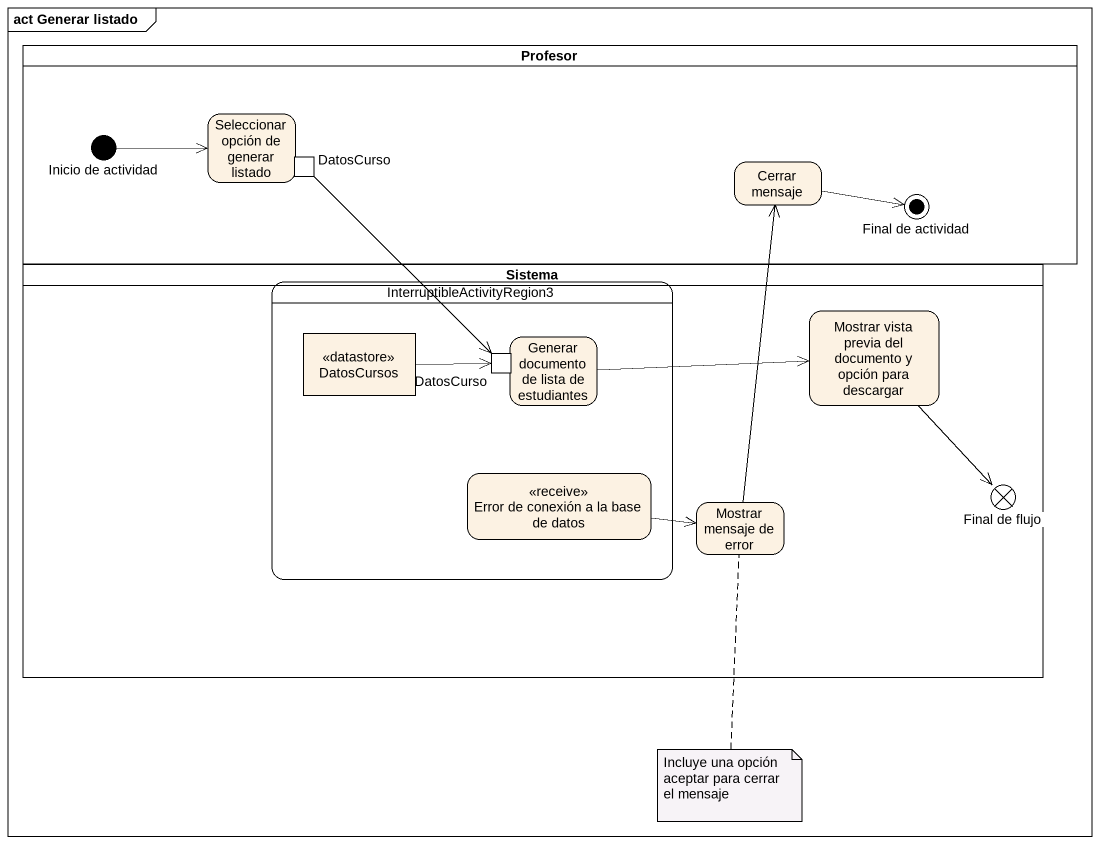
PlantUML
@startuml
mainframe act Generar listado
hide empty description
state Profesor <<partition>> {
  state "Inicio de actividad" as Inicio_de_actividad <<start>>
  state "Seleccionar opción de generar listado" as Seleccionar_opción_de {
    state DatosCurso <<outputPin>>
  }
  state "Cerrar mensaje" as Cerrar_mensaje
  state "Final de actividad" as Final_de_actividad <<end>>
}
state Sistema <<partition>> {
  state InterruptibleActivityRegion3 {
    state DatosCursos <<datastore>>
    state "Generar documento de lista de estudiantes" as Generar_documento_de_lista {
      state "DatosCurso" as DatosCurso_2 <<inputPin>>
    }
    state "Error de conexión a la base de datos" as Error_de_conexión_a_la_base <<receive>>
  }
  state "Mostrar vista previa del documento y opción para descargar" as Mostrar_vista_previa_del
  state "Mostrar mensaje de error" as Mostrar_mensaje_de_error
  state "Final de flujo" as Final_de_flujo <<end>>
}
Inicio_de_actividad -right-> Seleccionar_opción_de
DatosCurso --> DatosCurso_2
Cerrar_mensaje -right-> Final_de_actividad
DatosCursos -right-> DatosCurso_2
Generar_documento_de_lista -right-> Mostrar_vista_previa_del
Mostrar_vista_previa_del --> Final_de_flujo
Error_de_conexión_a_la_base -right-> Mostrar_mensaje_de_error
Mostrar_mensaje_de_error -up-> Cerrar_mensaje
note bottom of Mostrar_mensaje_de_error : Incluye una opción aceptar para cerrar el mensaje
@enduml
